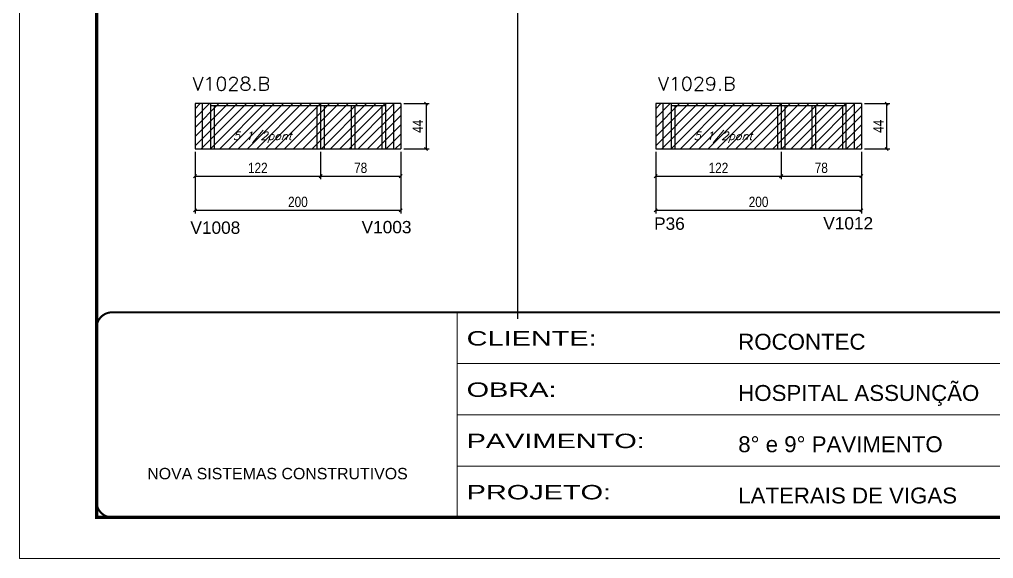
# Model space of a CAD drawing. Extents: x -20960 to -5926, y -2106 to 21915.
# Drawn here: x -10622 to -9675, y 11677 to 12201 of the extents above; entities that cross this region are included whole.
import ezdxf

# ---------------------------------------------------------------- set-up
doc = ezdxf.new("R2010")
doc.units = 0
doc.linetypes.add('CONTINUO', pattern=[0])
doc.linetypes.add('DASHED', pattern=[0.75, 0.5, -0.25])
for name, color, linetype in [('5', 5, 'Continuous'), ('COTA', 241, 'Continuous'), ('Painéis', 200, 'Continuous'), ('Reaproveitamento', 251, 'Continuous'), ('SARR_2.2x7', 40, 'Continuous'), ('SARR_3.5x7', 81, 'Continuous'), ('texto', 7, 'Continuous')]:
    doc.layers.add(name, color=color, linetype=linetype)
for name, color, linetype, lineweight in [('Folhas', 255, 'Continuous', 9), ('SARRAFO DE PRESSAO', 251, 'DASHED', 9), ('Texto Seção', 7, 'Continuous', 15)]:
    doc.layers.add(name, color=color, linetype=linetype, lineweight=lineweight)
doc.styles.add('ARIAL', font='arial.ttf')
doc.styles.add('COTA TECNICA', font='techl___.ttf', dxfattribs={"height": 10})
doc.styles.add('REGUA-120', font='ROMANS.shx', dxfattribs={"height": 15})
doc.styles.add('Romans', font='romans.shx')
doc.styles.get("Standard").update_dxf_attribs({"font": 'arial.ttf'})
doc.styles.add('Tecnologia', font='')
doc.styles.get('Tecnologia').set_extended_font_data('Forgotten Futurist')
doc.dimstyles.new('PAINEL', dxfattribs={"dimtxt": 10, "dimasz": 3, "dimexe": 3, "dimexo": 3, "dimgap": 3, "dimtad": 1, "dimdec": 1, "dimzin": 12, "dimdsep": 46, "dimtxsty": 'COTA TECNICA', "dimblk1": 'OBLIQUE', "dimblk2": 'OBLIQUE', "dimsah": 1, "dimcen": 0.9, "dimclrd": 4, "dimclre": 4, "dimclrt": 240, "dimadec": 1, "dimazin": 3, "dimtfac": 1, "dimtdec": 1, "dimtmove": 0, "dimatfit": 3, "dimfxl": 1, "dimtolj": 1, "dimtzin": 12, "dimarcsym": 0})
pattern_1 = [(45, (-147752.549, -16022.3013), (-4.49012806, 4.49012806), [])]
pattern_2 = [(45, (-148200.343, -16022.3013), (-4.49012806, 4.49012806), [])]

# ---------------------------------------------------------------- blocks, each defined once
blk = doc.blocks.new('9999999999')
at = {"color": 30, "linetype": 'CONTINUO'}
for p, q in [((98564.56, 34230.21), (98564.56, 34429.45)), ((98564.56, 34379.64), (99583.98, 34379.64)), ((98564.56, 34329.83), (99487.98, 34329.83)), ((98564.56, 34280.02), (99487.98, 34280.02))]:
    blk.add_line(p, q, dxfattribs=at)
at = {"color": 30, "linetype": 'CONTINUO', "const_width": 2}
blk.add_lwpolyline([(99583.98, 34230.21), (99583.98, 34414.45, 0.414214), (99568.98, 34429.45), (98228.98, 34429.45, 0.414214), (98213.98, 34414.45), (98213.98, 34245.21, 0.414214), (98228.98, 34230.21), (99583.98, 34230.21)], format="xyb", dxfattribs=at)
at = {"layer": 'Folhas'}
blk.add_lwpolyline([(98138.98, 34190.21), (99623.98, 34190.21), (99623.98, 35240.21), (98138.98, 35240.21)], close=True, dxfattribs=at)
at = {"layer": 'Folhas', "color": 30, "const_width": 3}
blk.add_lwpolyline([(98213.98, 34230.21), (99583.98, 34230.21), (99583.98, 35200.21), (98213.98, 35200.21)], close=True, dxfattribs=at)
at = {"color": 7, "linetype": 'Continuous', "ltscale": 5, "style": 'ARIAL'}
for s, height, p in [('ROCONTEC', 15.483, (98837.68, 34393.13)), ('HOSPITAL ASSUNÇÃO', 15.4829, (98837.68, 34343.32)), ('8° e 9° PAVIMENTO', 15.4829, (98837.68, 34293.51)), ('NOVA SISTEMAS CONSTRUTIVOS', 11.0592, (98263.19, 34267.21)), ('LATERAIS DE VIGAS', 15.4829, (98837.68, 34243.7))]:
    blk.add_text(s, height=height, dxfattribs=at).set_placement(p)
at = {"layer": 'Folhas', "color": 7, "style": 'Tecnologia', "width": 1.5}
for s, p in [('CLIENTE:', (98573.65, 34397.17)), ('OBRA:', (98573.65, 34347.31)), ('PAVIMENTO:', (98573.65, 34297.5)), ('PROJETO:', (98573.65, 34247.69))]:
    blk.add_text(s, height=14, dxfattribs=at).set_placement(p)
blk = doc.blocks.new('_Oblique')
at = {"color": 0, "linetype": 'ByBlock', "lineweight": -2}
blk.add_line((-0.5, -0.5), (0.5, 0.5), dxfattribs=at)
blk = doc.blocks.new('*D7576')
at = {"layer": 'COTA', "color": 4, "linetype": 'ByBlock', "lineweight": -2, "transparency": 16777216}
for p, q in [((-10003.54, 12071.83), (-10003.54, 12012.17)), ((-9803.54, 12071.83), (-9803.54, 12012.17)), ((-10003.54, 12015.17), (-9803.54, 12015.17))]:
    blk.add_line(p, q, dxfattribs=at)
at = {"layer": 'Defpoints', "color": 0, "linetype": 'ByBlock', "transparency": 16777216}
for p in [(-10003.54, 12074.83), (-9803.54, 12074.83), (-9803.54, 12015.17)]:
    blk.add_point(p, dxfattribs=at)
at = {"layer": 'COTA', "color": 4, "linetype": 'ByBlock', "lineweight": -2, "transparency": 16777216, "xscale": 3, "yscale": 3, "zscale": 3, "rotation": 180}
blk.add_blockref('_Oblique', (-10003.54, 12015.17), dxfattribs=at)
at = {"layer": 'COTA', "color": 4, "linetype": 'ByBlock', "lineweight": -2, "transparency": 16777216, "xscale": 3, "yscale": 3, "zscale": 3}
blk.add_blockref('_Oblique', (-9803.54, 12015.17), dxfattribs=at)
at = {"layer": 'COTA', "color": 240, "linetype": 'ByBlock', "transparency": 16777216, "insert": (-9903.54, 12023.27), "char_height": 10, "attachment_point": 5, "style": 'COTA TECNICA'}
blk.add_mtext('\\A1;200', dxfattribs=at)
blk = doc.blocks.new('*D7577')
at = {"layer": 'COTA', "color": 4, "linetype": 'ByBlock', "lineweight": -2, "transparency": 16777216}
for p, q in [((-9800.54, 12118.83), (-9776.01, 12118.83)), ((-9779.01, 12118.83), (-9779.01, 12074.83)), ((-9800.54, 12074.83), (-9776.01, 12074.83))]:
    blk.add_line(p, q, dxfattribs=at)
at = {"layer": 'Defpoints', "color": 0, "linetype": 'ByBlock', "transparency": 16777216}
for p in [(-9803.54, 12118.83), (-9803.54, 12074.83), (-9779.01, 12074.83)]:
    blk.add_point(p, dxfattribs=at)
at = {"layer": 'COTA', "color": 4, "linetype": 'ByBlock', "lineweight": -2, "transparency": 16777216, "xscale": 3, "yscale": 3, "zscale": 3}
for p, rotation in [((-9779.01, 12118.83), 90), ((-9779.01, 12074.83), 270)]:
    blk.add_blockref('_Oblique', p, dxfattribs=dict(at, rotation=rotation))
at = {"layer": 'COTA', "color": 240, "linetype": 'ByBlock', "transparency": 16777216, "insert": (-9787.08, 12096.83), "char_height": 10, "attachment_point": 5, "rotation": 90, "style": 'COTA TECNICA'}
blk.add_mtext('\\A1;44', dxfattribs=at)
blk = doc.blocks.new('*D7580')
at = {"layer": 'COTA', "color": 4, "linetype": 'ByBlock', "lineweight": -2, "transparency": 16777216}
for p, q in [((-10003.54, 12071.83), (-10003.54, 12045.31)), ((-9881.54, 12071.83), (-9881.54, 12045.31)), ((-10003.54, 12048.31), (-9881.54, 12048.31))]:
    blk.add_line(p, q, dxfattribs=at)
at = {"layer": 'Defpoints', "color": 0, "linetype": 'ByBlock', "transparency": 16777216}
for p in [(-10003.54, 12074.83), (-9881.54, 12074.83), (-9881.54, 12048.31)]:
    blk.add_point(p, dxfattribs=at)
at = {"layer": 'COTA', "color": 4, "linetype": 'ByBlock', "lineweight": -2, "transparency": 16777216, "xscale": 3, "yscale": 3, "zscale": 3, "rotation": 180}
blk.add_blockref('_Oblique', (-10003.54, 12048.31), dxfattribs=at)
at = {"layer": 'COTA', "color": 4, "linetype": 'ByBlock', "lineweight": -2, "transparency": 16777216, "xscale": 3, "yscale": 3, "zscale": 3}
blk.add_blockref('_Oblique', (-9881.54, 12048.31), dxfattribs=at)
at = {"layer": 'COTA', "color": 240, "linetype": 'ByBlock', "transparency": 16777216, "insert": (-9942.54, 12056.36), "char_height": 10, "attachment_point": 5, "style": 'COTA TECNICA'}
blk.add_mtext('\\A1;122', dxfattribs=at)
blk = doc.blocks.new('*D7581')
at = {"layer": 'COTA', "color": 4, "linetype": 'ByBlock', "lineweight": -2, "transparency": 16777216}
for p, q in [((-9881.54, 12071.83), (-9881.54, 12045.31)), ((-9803.54, 12071.83), (-9803.54, 12045.31)), ((-9881.54, 12048.31), (-9803.54, 12048.31))]:
    blk.add_line(p, q, dxfattribs=at)
at = {"layer": 'Defpoints', "color": 0, "linetype": 'ByBlock', "transparency": 16777216}
for p in [(-9881.54, 12074.83), (-9803.54, 12074.83), (-9803.54, 12048.31)]:
    blk.add_point(p, dxfattribs=at)
at = {"layer": 'COTA', "color": 4, "linetype": 'ByBlock', "lineweight": -2, "transparency": 16777216, "xscale": 3, "yscale": 3, "zscale": 3, "rotation": 180}
blk.add_blockref('_Oblique', (-9881.54, 12048.31), dxfattribs=at)
at = {"layer": 'COTA', "color": 4, "linetype": 'ByBlock', "lineweight": -2, "transparency": 16777216, "xscale": 3, "yscale": 3, "zscale": 3}
blk.add_blockref('_Oblique', (-9803.54, 12048.31), dxfattribs=at)
at = {"layer": 'COTA', "color": 240, "linetype": 'ByBlock', "transparency": 16777216, "insert": (-9842.54, 12056.4), "char_height": 10, "attachment_point": 5, "style": 'COTA TECNICA'}
blk.add_mtext('\\A1;78', dxfattribs=at)
blk = doc.blocks.new('*D7558')
at = {"layer": 'COTA', "color": 4, "linetype": 'ByBlock', "lineweight": -2, "transparency": 16777216}
for p, q in [((-10451.33, 12071.83), (-10451.33, 12012.17)), ((-10251.33, 12071.83), (-10251.33, 12012.17)), ((-10451.33, 12015.17), (-10251.33, 12015.17))]:
    blk.add_line(p, q, dxfattribs=at)
at = {"layer": 'Defpoints', "color": 0, "linetype": 'ByBlock', "transparency": 16777216}
for p in [(-10451.33, 12074.83), (-10251.33, 12074.83), (-10251.33, 12015.17)]:
    blk.add_point(p, dxfattribs=at)
at = {"layer": 'COTA', "color": 4, "linetype": 'ByBlock', "lineweight": -2, "transparency": 16777216, "xscale": 3, "yscale": 3, "zscale": 3, "rotation": 180}
blk.add_blockref('_Oblique', (-10451.33, 12015.17), dxfattribs=at)
at = {"layer": 'COTA', "color": 4, "linetype": 'ByBlock', "lineweight": -2, "transparency": 16777216, "xscale": 3, "yscale": 3, "zscale": 3}
blk.add_blockref('_Oblique', (-10251.33, 12015.17), dxfattribs=at)
at = {"layer": 'COTA', "color": 240, "linetype": 'ByBlock', "transparency": 16777216, "insert": (-10351.33, 12023.27), "char_height": 10, "attachment_point": 5, "style": 'COTA TECNICA'}
blk.add_mtext('\\A1;200', dxfattribs=at)
blk = doc.blocks.new('*D7559')
at = {"layer": 'COTA', "color": 4, "linetype": 'ByBlock', "lineweight": -2, "transparency": 16777216}
for p, q in [((-10248.33, 12118.83), (-10223.8, 12118.83)), ((-10226.8, 12118.83), (-10226.8, 12074.83)), ((-10248.33, 12074.83), (-10223.8, 12074.83))]:
    blk.add_line(p, q, dxfattribs=at)
at = {"layer": 'Defpoints', "color": 0, "linetype": 'ByBlock', "transparency": 16777216}
for p in [(-10251.33, 12118.83), (-10251.33, 12074.83), (-10226.8, 12074.83)]:
    blk.add_point(p, dxfattribs=at)
at = {"layer": 'COTA', "color": 4, "linetype": 'ByBlock', "lineweight": -2, "transparency": 16777216, "xscale": 3, "yscale": 3, "zscale": 3}
for p, rotation in [((-10226.8, 12118.83), 90), ((-10226.8, 12074.83), 270)]:
    blk.add_blockref('_Oblique', p, dxfattribs=dict(at, rotation=rotation))
at = {"layer": 'COTA', "color": 240, "linetype": 'ByBlock', "transparency": 16777216, "insert": (-10234.87, 12096.83), "char_height": 10, "attachment_point": 5, "rotation": 90, "style": 'COTA TECNICA'}
blk.add_mtext('\\A1;44', dxfattribs=at)
blk = doc.blocks.new('*D7560')
at = {"layer": 'COTA', "color": 4, "linetype": 'ByBlock', "lineweight": -2, "transparency": 16777216}
for p, q in [((-10451.33, 12071.83), (-10451.33, 12045.31)), ((-10329.33, 12071.83), (-10329.33, 12045.31)), ((-10451.33, 12048.31), (-10329.33, 12048.31))]:
    blk.add_line(p, q, dxfattribs=at)
at = {"layer": 'Defpoints', "color": 0, "linetype": 'ByBlock', "transparency": 16777216}
for p in [(-10451.33, 12074.83), (-10329.33, 12074.83), (-10329.33, 12048.31)]:
    blk.add_point(p, dxfattribs=at)
at = {"layer": 'COTA', "color": 4, "linetype": 'ByBlock', "lineweight": -2, "transparency": 16777216, "xscale": 3, "yscale": 3, "zscale": 3, "rotation": 180}
blk.add_blockref('_Oblique', (-10451.33, 12048.31), dxfattribs=at)
at = {"layer": 'COTA', "color": 4, "linetype": 'ByBlock', "lineweight": -2, "transparency": 16777216, "xscale": 3, "yscale": 3, "zscale": 3}
blk.add_blockref('_Oblique', (-10329.33, 12048.31), dxfattribs=at)
at = {"layer": 'COTA', "color": 240, "linetype": 'ByBlock', "transparency": 16777216, "insert": (-10390.33, 12056.36), "char_height": 10, "attachment_point": 5, "style": 'COTA TECNICA'}
blk.add_mtext('\\A1;122', dxfattribs=at)
blk = doc.blocks.new('*D7561')
at = {"layer": 'COTA', "color": 4, "linetype": 'ByBlock', "lineweight": -2, "transparency": 16777216}
for p, q in [((-10329.33, 12071.83), (-10329.33, 12045.31)), ((-10251.33, 12071.83), (-10251.33, 12045.31)), ((-10329.33, 12048.31), (-10251.33, 12048.31))]:
    blk.add_line(p, q, dxfattribs=at)
at = {"layer": 'Defpoints', "color": 0, "linetype": 'ByBlock', "transparency": 16777216}
for p in [(-10329.33, 12074.83), (-10251.33, 12074.83), (-10251.33, 12048.31)]:
    blk.add_point(p, dxfattribs=at)
at = {"layer": 'COTA', "color": 4, "linetype": 'ByBlock', "lineweight": -2, "transparency": 16777216, "xscale": 3, "yscale": 3, "zscale": 3, "rotation": 180}
blk.add_blockref('_Oblique', (-10329.33, 12048.31), dxfattribs=at)
at = {"layer": 'COTA', "color": 4, "linetype": 'ByBlock', "lineweight": -2, "transparency": 16777216, "xscale": 3, "yscale": 3, "zscale": 3}
blk.add_blockref('_Oblique', (-10251.33, 12048.31), dxfattribs=at)
at = {"layer": 'COTA', "color": 240, "linetype": 'ByBlock', "transparency": 16777216, "insert": (-10290.33, 12056.4), "char_height": 10, "attachment_point": 5, "style": 'COTA TECNICA'}
blk.add_mtext('\\A1;78', dxfattribs=at)

msp = doc.modelspace()

# ---------------------------------------------------------------- hatches: boundary and pattern name
at = {"layer": 'Reaproveitamento', "linetype": 'ByBlock'}
h = msp.add_hatch(dxfattribs=at)
h.set_pattern_fill('ANSI31', color=256, scale=2)
h.set_pattern_definition(pattern_2)
h.paths.add_polyline_path([(-10451.33, 12118.83), (-10451.33, 12074.83), (-10329.33, 12074.83), (-10329.33, 12118.83)])
h = msp.add_hatch(dxfattribs=at)
h.set_pattern_fill('ANSI31', color=256, scale=2)
h.set_pattern_definition(pattern_2)
h.paths.add_polyline_path([(-10251.33, 12074.83), (-10251.33, 12118.83), (-10329.33, 12118.83), (-10329.33, 12074.83)])
h = msp.add_hatch(dxfattribs=at)
h.set_pattern_fill('ANSI31', color=256, scale=2)
h.set_pattern_definition(pattern_1)
h.paths.add_polyline_path([(-10003.54, 12118.83), (-10003.54, 12074.83), (-9881.54, 12074.83), (-9881.54, 12118.83)])
h = msp.add_hatch(dxfattribs=at)
h.set_pattern_fill('ANSI31', color=256, scale=2)
h.set_pattern_definition(pattern_1)
h.paths.add_polyline_path([(-9803.54, 12074.83), (-9803.54, 12118.83), (-9881.54, 12118.83), (-9881.54, 12074.83)])

# ---------------------------------------------------------------- linework, layer by layer
at = {"layer": 'COTA', "linetype": 'ByBlock'}
msp.add_line((-10137.89, 12680.6), (-10137.89, 11909.84), dxfattribs=at)
at = {"layer": 'Painéis', "linetype": 'ByBlock'}
for p, q in [((-10451.33, 12118.83), (-10451.33, 12074.83)), ((-10251.33, 12118.83), (-10451.33, 12118.83)), ((-10329.33, 12118.83), (-10329.33, 12074.83)), ((-10251.33, 12118.83), (-10251.33, 12074.83)), ((-10003.54, 12118.83), (-10003.54, 12074.83)), ((-9803.54, 12118.83), (-10003.54, 12118.83)), ((-9881.54, 12118.83), (-9881.54, 12074.83)), ((-9803.54, 12118.83), (-9803.54, 12074.83)), ((-10451.33, 12074.83), (-10251.33, 12074.83)), ((-10003.54, 12074.83), (-9803.54, 12074.83))]:
    msp.add_line(p, q, dxfattribs=at)
at = {"layer": 'SARR_2.2x7', "linetype": 'Continuous'}
for p, q in [((-10444.33, 12118.83), (-10444.33, 12074.83)), ((-10266.33, 12116.63), (-10436.33, 12116.63)), ((-10258.33, 12118.83), (-10258.33, 12074.83)), ((-9996.54, 12118.83), (-9996.54, 12074.83)), ((-9818.54, 12116.63), (-9988.54, 12116.63)), ((-9810.54, 12118.83), (-9810.54, 12074.83))]:
    msp.add_line(p, q, dxfattribs=at)
at = {"layer": 'SARR_3.5x7'}
for p, q in [((-10436.33, 12118.83), (-10436.33, 12074.83)), ((-10432.83, 12116.63), (-10432.83, 12074.83)), ((-10332.83, 12116.63), (-10332.83, 12074.83)), ((-10325.83, 12116.63), (-10325.83, 12074.83)), ((-10299.58, 12116.63), (-10299.58, 12074.83)), ((-10296.08, 12116.63), (-10296.08, 12074.83)), ((-10269.83, 12116.63), (-10269.83, 12074.83)), ((-10266.33, 12118.83), (-10266.33, 12074.83)), ((-9988.54, 12118.83), (-9988.54, 12074.83)), ((-9985.04, 12116.63), (-9985.04, 12074.83)), ((-9885.04, 12116.63), (-9885.04, 12074.83)), ((-9878.04, 12116.63), (-9878.04, 12074.83)), ((-9851.79, 12116.63), (-9851.79, 12074.83)), ((-9848.29, 12116.63), (-9848.29, 12074.83)), ((-9822.04, 12116.63), (-9822.04, 12074.83)), ((-9818.54, 12118.83), (-9818.54, 12074.83))]:
    msp.add_line(p, q, dxfattribs=at)

# ---------------------------------------------------------------- block references
at = {"layer": 'SARRAFO DE PRESSAO', "color": 6, "linetype": 'ByBlock'}
msp.add_blockref('9999999999', (-108760.98, -22513.42), dxfattribs=at)

# ---------------------------------------------------------------- texts
at = {"layer": '5', "linetype": 'Continuous'}
for s, p in [('P36', (-10005.09, 11996.23)), ('V1012', (-9840.64, 11996.53)), ('V1008', (-10455.83, 11992.3)), ('V1003', (-10289.4, 11992.83))]:
    msp.add_text(s, height=12, rotation=0.00004, dxfattribs=at).set_placement(p)
at = {"layer": 'texto', "color": 2, "char_height": 8, "attachment_point": 5, "style": 'Romans'}
for insert in [(-10385.95, 12086.23), (-9938.15, 12086.23)]:
    msp.add_mtext('{\\Q19;\\C256;5 1/2pont}', dxfattribs=dict(at, insert=insert))
at = {"layer": 'Texto Seção', "style": 'REGUA-120', "width": 1.05}
for s, p in [('V1028.B', (-10453.8, 12131.67)), ('V1029.B', (-10001.32, 12131.67))]:
    msp.add_text(s, height=13, dxfattribs=at).set_placement(p)

# ---------------------------------------------------------------- dimensions: what is measured, and where the dimension line sits
at = {"layer": 'COTA', "linetype": 'ByBlock'}
for base, p1, p2, picture, middle in [((-10226.8, 12074.83), (-10251.33, 12118.83), (-10251.33, 12074.83), '*D7559', (-10234.87, 12096.83)), ((-9779.01, 12074.83), (-9803.54, 12118.83), (-9803.54, 12074.83), '*D7577', (-9787.08, 12096.83))]:
    dim = msp.add_linear_dim(base=base, p1=p1, p2=p2, angle=90, dimstyle='PAINEL', dxfattribs=at)
    dim.commit()
    dim.dimension.update_dxf_attribs({"geometry": picture, "text_midpoint": middle})
for p1, p2, picture, middle in [((-10451.33, 12074.83), (-10251.33, 12074.83), '*D7558', (-10351.33, 12023.27)), ((-10003.54, 12074.83), (-9803.54, 12074.83), '*D7576', (-9903.54, 12023.27))]:
    dim = msp.add_aligned_dim(p1=p1, p2=p2, distance=-59.67, dimstyle='PAINEL', dxfattribs=at)
    dim.commit()
    dim.dimension.update_dxf_attribs({"geometry": picture, "text_midpoint": middle})
for base, p1, p2, picture, middle in [((-10329.33, 12048.31), (-10451.33, 12074.83), (-10329.33, 12074.83), '*D7560', (-10390.33, 12056.36)), ((-9881.54, 12048.31), (-10003.54, 12074.83), (-9881.54, 12074.83), '*D7580', (-9942.54, 12056.36))]:
    dim = msp.add_linear_dim(base=base, p1=p1, p2=p2, dimstyle='PAINEL', dxfattribs=at)
    dim.commit()
    dim.dimension.update_dxf_attribs({"geometry": picture, "text_midpoint": middle})
for base, p1, p2, picture, middle in [((-10251.33, 12048.31), (-10329.33, 12074.83), (-10251.33, 12074.83), '*D7561', (-10290.33, 12056.4)), ((-9803.54, 12048.31), (-9881.54, 12074.83), (-9803.54, 12074.83), '*D7581', (-9842.54, 12056.4))]:
    dim = msp.add_linear_dim(base=base, p1=p1, p2=p2, dimstyle='PAINEL', override={"dimtmove": 1}, dxfattribs=at)
    dim.commit()
    dim.dimension.update_dxf_attribs({"geometry": picture, "text_midpoint": middle})

doc.saveas('drawing.dxf')
